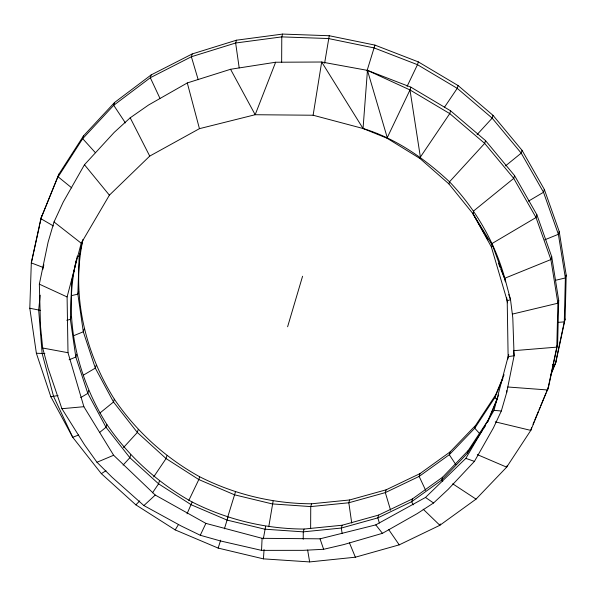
<?xml version="1.0" encoding="UTF-8"?>
<svg xmlns="http://www.w3.org/2000/svg" width="596" height="596" viewBox="0 0 596 596"><rect width="100%" height="100%" fill="white"/><g stroke="black" fill="none" stroke-linecap="round" stroke-linejoin="round"><path stroke-width="0.89" d="M281.647 62.61L281.781 36.885L282.616 34.076L329.238 35.738L374.936 45.102L418.31 61.887L458.071 85.541L493.004 115.326L522.051 150.326L544.342 189.446L559.212 231.486L566.2 275.143L565.112 319.061L555.986 361.899L550.577 375.651M303.23 539.253L303.267 531.856L304.102 529.047L342.171 525.232L378.676 515.063L412.507 498.874L442.627 477.18L468.106 450.658L488.176 420.143L498.703 394.962M310.635 528.645L310.747 506.593L311.581 503.784L349.651 499.962L386.163 489.8L419.994 473.611L450.107 451.917L475.593 425.395L495.656 394.872L504.082 374.735M282.616 34.076L236.47 40.2L192.203 53.945L151.153 74.917L114.559 102.497L83.522 135.866L58.982 174.032L40.848 218.665L31.305 262.903L29.8 308.229L36.378 353.286L50.824 396.727L72.705 437.255L101.335 473.656L135.851 504.849L175.194 529.904L218.158 548.089L263.432 558.862L309.644 561.924L355.372 557.2L399.223 544.856L439.855 525.292L476.04 499.12L506.66 467.152L530.783 430.394L548.499 387.162L557.625 344.324L558.713 300.406L551.725 256.749L536.862 214.716L514.564 175.589L485.517 140.589L450.583 110.804L410.83 87.15L367.449 70.373L321.684 62.014L275.62 62.237L230.563 69.278L187.293 82.941L148.627 104.971L130.204 117.807L114.171 132.424L84.468 164.734L63.198 202.111L54.027 221.958L48.097 242.162L39.343 284.15L40.528 326.526L42.674 348.012L48.127 368.283L61.909 408.7L84.49 444.735L96.977 462.265L112.003 477.202L143.889 505.564L181.184 525.992L200.278 535.268L220.639 540.989L261.54 550.369L303.17 550.339L323.628 549.296L343.706 544.595L382.446 533.323L417.245 513.596L433.56 502.987L448.073 489.45L474.438 461.371L493.421 427.891L501.325 411.002L506.697 392.466L514.102 355.775L512.798 317.914L510.519 299.602L505.602 281.096L492.721 245.947L472.926 213.651L448.892 183.903L419.957 158.491L386.998 138.197L363.046 128.498L313.116 115.237L255.177 114.723L199.444 128.661L149.723 156.1L109.388 195.168L81.212 243.205L67.095 296.942L68.004 352.705L83.88 406.703L113.635 455.255L155.251 495.053L205.888 523.385L262.091 538.315L320.037 538.821L375.771 524.89L425.492 497.451L465.819 458.376L494.002 410.339L508.12 356.609L507.211 300.838L491.335 246.841L472.926 213.651L473.76 210.85L513.737 178.398L514.564 175.589M76.146 260.757L71.662 281.498L70.38 319.389L75.819 357.056L87.828 393.375L106.021 427.257L129.853 457.713L158.581 483.825L191.331 504.819L227.098 520.092L264.795 529.188L303.267 531.856L341.337 528.041L377.849 517.872L411.68 501.683L441.792 479.989L467.271 453.467L482.328 430.58M304.102 529.047C265.175 528.905 226.882 519.57 192.158 502.018C158.067 483.155 128.788 456.678 106.855 424.456C75.714 375.033 62.386 313.235 77.368 256.146M311.581 503.784C272.663 503.642 234.37 494.3 199.645 476.748C165.546 457.892 136.275 431.407 114.343 399.186C84.975 352.378 71.051 294.431 82.904 239.897M261.54 550.369L262.091 538.315M506.697 392.466L506.801 390.626M263.432 558.862L264.058 549.579M505.378 281.871L504.797 278.25C494.702 241.976 475.504 208.987 449.518 181.802C424.568 158.573 395.953 138.488 363.046 128.498L367.449 70.373L409.996 89.959L449.757 113.612L484.682 143.398L513.737 178.398L536.028 217.525L550.89 259.558L557.886 303.215L556.798 347.133L547.664 389.97L507.777 386.99M40.2 295.199L38.673 310.017L42.13 353.421L53.528 396.288L72.705 437.255L78.679 435.013M42.882 269.265L43.851 264.773M324.619 63.206L329.238 35.738M263.305 538.896L265.63 526.38M268.766 526.76L273.11 501.117M313.116 115.237L321.684 62.014L363.046 128.498M507.814 359.135L508.76 354.687M39.537 225.787L31.305 262.903L43.076 267.41M39.925 223.984L41.683 215.856M82.658 240.002L79.149 256.235L77.86 294.126L83.306 331.786L95.315 368.105L113.508 401.995L137.333 432.45L166.06 458.562L198.811 479.557L234.586 494.829L272.275 503.925L310.747 506.593L348.824 502.771L385.329 492.601L419.159 476.413L449.28 454.718L474.759 428.204L494.829 397.681L502.897 378.378M58.982 174.032L40.848 218.665L53.431 225.981M83.522 135.866L82.688 138.667L58.147 176.833L71.766 187.904M114.559 102.497L113.724 105.298L82.688 138.667L95.42 152.725M71.662 281.498L72.496 278.697M79.983 253.427L79.149 256.235L77.309 256.384M71.207 316.58L70.38 319.389L66.759 320.253M78.694 291.317L77.86 294.126L71.624 295.616M151.153 74.917L150.319 77.726L113.724 105.298L125.421 122.932M76.653 354.248L75.819 357.056L69.106 359.775M84.14 328.985L83.306 331.786L73.919 335.593M88.662 390.566L87.828 393.375L80.758 397.554M96.142 365.296L95.315 368.105L83.403 375.145M192.203 53.945L191.376 56.754L198.207 79.715M106.855 424.456L106.021 427.257L99.562 432.502M114.343 399.186L113.508 401.995L99.942 413.006M236.47 40.2L235.644 43.009L239.197 67.899M130.68 454.904L129.853 457.713L123.081 465.103M138.168 429.642L137.333 432.45L123.521 447.536M159.408 481.017L158.581 483.825L152.501 492.817M166.895 455.754L166.06 458.562L153.694 476.867M192.158 502.018L187.04 513.782M199.645 476.748L198.811 479.557L188.82 500.409M227.933 517.283L224.409 528.801M235.413 492.02L227.471 517.842M287.607 326.772L302.574 276.246M374.936 45.102L366.987 70.924M386.998 138.197L409.996 89.959L410.83 87.15M418.31 61.887L417.483 64.688L407.09 86.375M419.957 158.491L420.374 157.091L449.757 113.612L450.583 110.804M458.071 85.541L457.236 88.342L444.355 107.414M342.171 525.232L341.337 528.041L342.126 533.554M349.651 499.962L348.824 502.771L351.722 523.05M448.892 183.903L449.518 181.802L484.682 143.398L485.517 140.589M493.004 115.326L492.169 118.135L477.098 134.592M378.676 515.063L377.849 517.872L379.376 523.02M386.163 489.8L385.329 492.601L390.589 510.265M412.507 498.874L411.68 501.683L413.162 504.857M419.994 473.611L419.159 476.413L425.693 490.404M491.752 245.44L492.37 243.332L536.028 217.525L536.862 214.716M522.051 150.326L521.217 153.135L505.512 165.882M442.627 477.18L441.792 479.989L442.761 481.441M450.107 451.917L449.28 454.718L455.888 464.686M440.273 523.891L439.855 525.292L423.182 509.185M544.342 189.446L543.515 192.255L558.377 234.295L565.366 277.945L564.278 321.87L555.152 364.707L552.365 364.499M467.271 453.467L468.106 450.658M475.593 425.395L474.759 428.204L479.609 433.56M487.55 422.244L488.176 420.143M495.656 394.872L494.829 397.681L496.975 399.432M551.725 256.749L550.89 259.558L504.797 278.25M559.212 231.486L558.377 234.295L544.722 239.83M507.077 465.752L506.66 467.152L477.329 454.606M558.713 300.406L557.886 303.215L512.441 314.085M566.2 275.143L565.366 277.945L555.569 280.291M531.617 427.585L530.783 430.394L495.276 421.849M557.625 344.324L556.798 347.133L513.469 350.694M565.112 319.061L564.278 321.87L557.826 322.399M218.158 548.089L220.669 540.17M275.62 62.237L255.177 114.723L230.563 69.278M488.042 421.268L497.518 398.612M552.112 371.159L553.17 368.633M553.87 366.95L555.986 361.899M533.018 424.218L534.076 421.692M534.783 420.009L538.3 411.583M539 409.899L540.058 407.373M540.758 405.69L546.04 393.055M546.741 391.371L548.499 387.162M200.278 535.268L205.888 523.385M175.194 529.904L178.495 524.48M483.326 429.053L485.338 425.998M135.851 504.849L139.777 500.878M143.889 505.564L155.251 495.053M491.335 246.841L492.721 245.947M101.335 473.656L105.969 470.691M528.428 201.172L543.515 192.255L521.217 153.135L492.169 118.135L457.236 88.342L417.483 64.688L374.102 47.911L328.411 38.539L281.781 36.885L235.644 43.009L191.376 56.754L150.319 77.726L159.929 98.295M96.977 462.265L113.635 455.255M507.211 300.838L510.519 299.602L508.731 294.543M50.824 396.727L58.028 395.55M508.12 356.609L514.102 355.775L513.491 350.284M61.909 408.7L83.88 406.703M36.378 353.286L44.856 353.488M494.002 410.339L501.325 411.002M42.674 348.012L68.004 352.705M29.8 308.229L40.483 310.382M465.819 458.376L474.438 461.371M39.343 284.15L67.095 296.942M452.729 483.81L476.04 499.12M425.492 497.451L433.56 502.987M54.027 221.958L81.212 243.205M84.468 164.734L109.388 195.168M375.771 524.89L382.446 533.323M388.689 529.576L399.223 544.856M472.926 213.651L484.28 233.461M485.189 235.047L487.908 239.801M130.204 117.807L149.723 156.1M349.465 542.896L355.372 557.2M498.405 263.194L500.118 267.455M500.804 269.161L505.602 281.096M320.037 538.821L323.628 549.296M367.449 70.373L387.206 137.497M187.293 82.941L199.444 128.661M307.64 550.056L309.644 561.924M506.6 297.374L507.479 302.813M409.996 89.959L420.374 157.091"/></g></svg>
